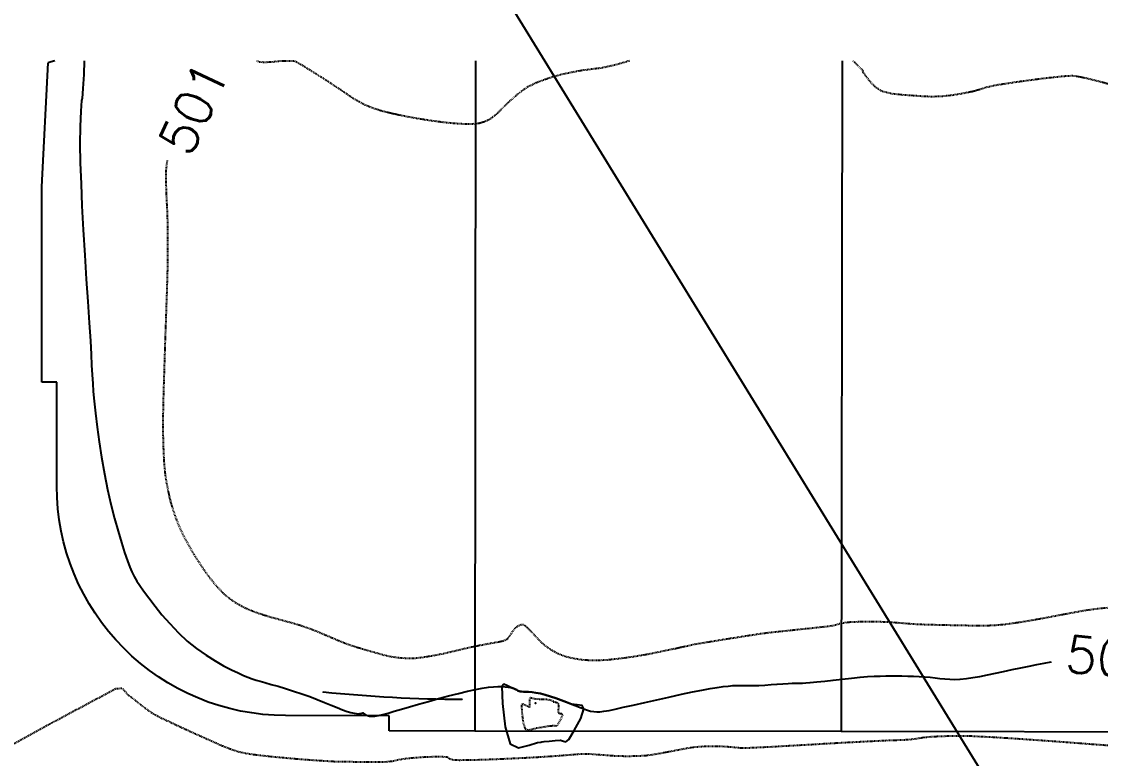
# Model space of a CAD drawing. Header units: inches. Extents: x 0 to 5400, y 0 to 3454.
# Drawn here: x 700.8 to 877.5, y 3100.1 to 3220.6 of the extents above; entities that cross this region are included whole.
import ezdxf
from ezdxf.enums import TextEntityAlignment as Align

# ---------------------------------------------------------------- set-up
doc = ezdxf.new("R2010")
doc.units = ezdxf.units.IN
doc.header["$MEASUREMENT"] = 0
doc.linetypes.add('HIDDEN2', pattern=[0.1875, 0.125, -0.0625])
doc.linetypes.add('LEADER_LINE', pattern=[2, 1, 1])
for name, color, linetype in [('6', 7, 'Continuous'), ('FINAL_DTM', 15, 'Continuous'), ('TOPO_CON', 9, 'HIDDEN2'), ('TOPO_ICON', 10, 'Continuous')]:
    doc.layers.add(name, color=color, linetype=linetype)
doc.styles.add('SIMPLEX', font='simplex')

msp = doc.modelspace()

# ---------------------------------------------------------------- linework, layer by layer
at = {"linetype": 'Continuous'}
msp.add_point((784.99, 3109.12), dxfattribs=at)
at = {"layer": '6', "color": 1, "linetype": 'Continuous', "flags": 128}
for points in [[(704.19, 3193.63), (705.18, 3213.9)], [(706.27, 3214.23), (705.72, 3214.06), (705.18, 3213.9)], [(775.21, 3214.23), (775.07, 3104.56)], [(835.21, 3214.23), (835.07, 3104.49)], [(704.14, 3161.66), (704.19, 3193.63)], [(706.64, 3161.65), (704.14, 3161.66)], [(706.62, 3144.65), (706.64, 3161.65)], [(761.07, 3107.08), (744.07, 3107.11)], [(761.07, 3104.58), (761.07, 3107.08)], [(775.07, 3104.56), (761.07, 3104.58)], [(835.07, 3104.49), (775.07, 3104.56)], [(895.07, 3104.41), (835.07, 3104.49)]]:
    msp.add_lwpolyline(points, dxfattribs=at)
for points in [[(744.07, 3107.11), (744.07, 3107.11, -0.414214), (706.62, 3144.65), (706.62, 3144.65)], [(773.02, 3109.71), (773.02, 3109.71, -0.025383), (750.22, 3110.94), (750.22, 3110.94)]]:
    msp.add_lwpolyline(points, format="xyb", dxfattribs=at)
at = {"layer": 'FINAL_DTM', "color": 3, "linetype": 'LEADER_LINE', "flags": 128}
msp.add_lwpolyline([(927.42, 2985.15), (750.32, 3273.17), (723.32, 3273.17)], dxfattribs=at)
at = {"layer": 'TOPO_CON', "color": 11, "linetype": 'HIDDEN2', "flags": 128}
for points in [[(800.39, 3214.23), (799.84, 3214.05), (799.28, 3213.88), (798.62, 3213.7), (798.62, 3213.7), (797.76, 3213.48), (796.81, 3213.26), (795.97, 3213.08), (795.97, 3213.08), (795.35, 3212.98), (794.84, 3212.93), (794.27, 3212.86), (794.27, 3212.86), (793.61, 3212.77), (792.88, 3212.68), (791.97, 3212.52), (791.97, 3212.52), (790.79, 3212.3), (789.44, 3212.02), (788.04, 3211.65), (788.04, 3211.65), (786.61, 3211.18), (785.13, 3210.62), (783.78, 3209.97), (783.78, 3209.97), (782.62, 3209.19), (781.58, 3208.32), (780.62, 3207.48), (780.62, 3207.48), (779.77, 3206.65), (779.01, 3205.84), (778.24, 3205.16), (778.24, 3205.16), (777.48, 3204.64), (776.7, 3204.26), (775.77, 3204), (775.77, 3204), (774.66, 3203.87), (773.39, 3203.87), (771.88, 3203.96), (771.88, 3203.96), (770.02, 3204.14), (767.92, 3204.42), (765.84, 3204.75), (765.84, 3204.75), (763.77, 3205.12), (761.71, 3205.55), (759.9, 3205.99), (759.9, 3205.99), (758.47, 3206.45), (757.29, 3206.92), (756.22, 3207.44), (756.22, 3207.44), (755.25, 3208), (754.38, 3208.6), (753.44, 3209.25), (753.44, 3209.25), (752.33, 3209.98), (751.15, 3210.75), (750.02, 3211.49), (750.02, 3211.49), (748.93, 3212.18), (747.88, 3212.82), (747.02, 3213.35), (747.02, 3213.35), (746.41, 3213.71), (745.98, 3213.94), (745.68, 3214.11), (745.68, 3214.11), (745.54, 3214.17), (745.47, 3214.18), (745.42, 3214.18), (745.42, 3214.18), (745.39, 3214.18), (745.38, 3214.17), (745.33, 3214.16), (745.33, 3214.16), (745.22, 3214.16), (745.08, 3214.16), (744.87, 3214.16), (744.87, 3214.16), (744.57, 3214.17), (744.21, 3214.17), (743.83, 3214.17), (743.83, 3214.17), (743.45, 3214.16), (743.05, 3214.15), (742.7, 3214.13), (742.7, 3214.13), (742.42, 3214.09), (742.19, 3214.06), (742.02, 3214.03), (742.02, 3214.03), (741.99, 3214.01), (741.98, 3214.01), (741.95, 3214), (741.95, 3214), (741.39, 3213.99), (740.62, 3213.97), (740, 3213.99), (740, 3213.99), (739.69, 3214.04), (739.54, 3214.13), (739.4, 3214.23), (739.4, 3214.23)], [(930.3, 3214.23), (928.58, 3213.97), (926.87, 3213.6), (925.43, 3213.24), (925.43, 3213.24), (924.61, 3212.9), (924.05, 3212.57), (922.99, 3212.26), (922.99, 3212.26), (920.74, 3211.94), (917.97, 3211.63), (915.94, 3211.41), (915.94, 3211.41), (915.75, 3211.39), (915.7, 3211.39), (915.51, 3211.38), (915.51, 3211.38), (911.81, 3211.1), (906.71, 3210.72), (902.47, 3210.34), (902.47, 3210.34), (900.22, 3209.95), (898.82, 3209.55), (897.21, 3209.27), (897.21, 3209.27), (895, 3209.12), (892.57, 3209.09), (890.03, 3209.14), (890.03, 3209.14), (887.32, 3209.25), (884.5, 3209.46), (881.82, 3209.78), (881.82, 3209.78), (879.26, 3210.31), (876.85, 3210.96), (874.82, 3211.44), (874.82, 3211.44), (873.68, 3211.68), (872.94, 3211.77), (871.39, 3211.67), (871.39, 3211.67), (868.13, 3211.32), (864.08, 3210.78), (860.74, 3210.28), (860.74, 3210.28), (858.88, 3209.88), (857.74, 3209.51), (856.52, 3209.18), (856.52, 3209.18), (854.91, 3208.86), (853.21, 3208.58), (851.57, 3208.4), (851.57, 3208.4), (850.07, 3208.35), (848.62, 3208.39), (847.08, 3208.51), (847.08, 3208.51), (845.26, 3208.63), (843.34, 3208.83), (841.73, 3209.23), (841.73, 3209.23), (840.57, 3210), (839.71, 3210.98), (839.09, 3211.78), (839.09, 3211.78), (838.76, 3212.23), (838.66, 3212.5), (838.6, 3212.69), (838.6, 3212.69), (838.54, 3212.78), (838.51, 3212.8), (838.42, 3212.87), (838.42, 3212.87), (838.03, 3213.24), (837.51, 3213.74), (836.98, 3214.23), (836.98, 3214.23)], [(724.7, 3197.94), (724.59, 3197.34), (724.52, 3196.74), (724.47, 3195.97), (724.47, 3195.97), (724.46, 3194.99), (724.49, 3193.85), (724.53, 3192.58), (724.53, 3192.58), (724.59, 3191.26), (724.67, 3189.81), (724.73, 3188), (724.73, 3188), (724.76, 3185.8), (724.77, 3183.23), (724.73, 3180.19), (724.73, 3180.19), (724.62, 3176.46), (724.48, 3172.24), (724.33, 3168.04), (724.33, 3168.04), (724.2, 3163.85), (724.07, 3159.66), (723.99, 3155.97), (723.99, 3155.97), (724, 3152.97), (724.07, 3150.48), (724.18, 3148.33), (724.18, 3148.33), (724.35, 3146.59), (724.57, 3145.2), (724.82, 3143.92), (724.82, 3143.92), (725.08, 3142.7), (725.38, 3141.58), (725.71, 3140.51), (725.71, 3140.51), (726.08, 3139.45), (726.47, 3138.44), (726.91, 3137.44), (726.91, 3137.44), (727.38, 3136.45), (727.9, 3135.47), (728.44, 3134.51), (728.44, 3134.51), (729, 3133.55), (729.6, 3132.61), (730.21, 3131.69), (730.21, 3131.69), (730.83, 3130.78), (731.46, 3129.89), (732.12, 3129.05), (732.12, 3129.05), (732.79, 3128.26), (733.49, 3127.51), (734.21, 3126.83), (734.21, 3126.83), (734.96, 3126.22), (735.74, 3125.69), (736.54, 3125.21), (736.54, 3125.21), (737.35, 3124.79), (738.18, 3124.42), (739.01, 3124.09), (739.01, 3124.09), (739.85, 3123.79), (740.69, 3123.52), (741.52, 3123.27), (741.52, 3123.27), (742.35, 3123.04), (743.17, 3122.82), (743.97, 3122.6), (743.97, 3122.6), (744.76, 3122.39), (745.53, 3122.17), (746.31, 3121.94), (746.31, 3121.94), (747.09, 3121.68), (747.89, 3121.41), (748.71, 3121.1), (748.71, 3121.1), (749.56, 3120.75), (750.43, 3120.38), (751.3, 3120.01), (751.3, 3120.01), (752.16, 3119.64), (753.02, 3119.28), (753.85, 3118.95), (753.85, 3118.95), (754.63, 3118.67), (755.39, 3118.42), (756.16, 3118.18), (756.16, 3118.18), (756.93, 3117.95), (757.71, 3117.72), (758.55, 3117.5), (758.55, 3117.5), (759.44, 3117.23), (760.4, 3116.96), (761.44, 3116.75), (761.44, 3116.75), (762.59, 3116.59), (763.82, 3116.5), (765.15, 3116.5), (765.15, 3116.5), (766.62, 3116.66), (768.18, 3116.92), (769.72, 3117.22), (769.72, 3117.22), (771.26, 3117.56), (772.78, 3117.93), (774.17, 3118.26), (774.17, 3118.26), (775.41, 3118.52), (776.52, 3118.73), (777.49, 3118.91), (777.49, 3118.91), (778.31, 3119.05), (778.98, 3119.17), (779.53, 3119.29), (779.53, 3119.29), (779.94, 3119.42), (780.23, 3119.56), (780.47, 3119.73), (780.47, 3119.73), (780.68, 3119.95), (780.84, 3120.21), (781.04, 3120.5), (781.04, 3120.5), (781.29, 3120.88), (781.58, 3121.29), (781.9, 3121.61), (781.9, 3121.61), (782.26, 3121.85), (782.64, 3122), (783.06, 3121.98), (783.06, 3121.98), (783.49, 3121.7), (783.95, 3121.24), (784.48, 3120.69), (784.48, 3120.69), (785.08, 3120.03), (785.75, 3119.29), (786.55, 3118.59), (786.55, 3118.59), (787.49, 3117.94), (788.55, 3117.33), (789.8, 3116.83), (789.8, 3116.83), (791.25, 3116.47), (792.89, 3116.23), (794.71, 3116.14), (794.71, 3116.14), (796.79, 3116.24), (799.04, 3116.49), (801.2, 3116.79), (801.2, 3116.79), (803.27, 3117.14), (805.26, 3117.55), (806.92, 3117.89), (806.92, 3117.89), (808.15, 3118.14), (809.05, 3118.34), (809.73, 3118.49), (809.73, 3118.49), (810.18, 3118.59), (810.42, 3118.65), (810.63, 3118.7), (810.63, 3118.7), (810.83, 3118.74), (811, 3118.77), (811.3, 3118.82), (811.3, 3118.82), (811.75, 3118.9), (812.32, 3118.99), (813.09, 3119.12), (813.09, 3119.12), (814.14, 3119.29), (815.39, 3119.49), (816.66, 3119.7), (816.66, 3119.7), (817.93, 3119.9), (819.21, 3120.11), (820.34, 3120.28), (820.34, 3120.28), (821.21, 3120.41), (821.91, 3120.52), (822.6, 3120.61), (822.6, 3120.61), (823.27, 3120.7), (823.93, 3120.77), (824.72, 3120.85), (824.72, 3120.85), (825.75, 3120.96), (826.91, 3121.08), (828.06, 3121.21), (828.06, 3121.21), (829.23, 3121.33), (830.4, 3121.45), (831.41, 3121.56), (831.41, 3121.56), (832.21, 3121.65), (832.84, 3121.72), (833.36, 3121.79), (833.36, 3121.79), (833.75, 3121.85), (834.02, 3121.91), (834.27, 3121.98), (834.27, 3121.98), (834.5, 3122.05), (834.7, 3122.13), (834.99, 3122.21), (834.99, 3122.21), (835.37, 3122.28), (835.84, 3122.35), (836.45, 3122.41), (836.45, 3122.41), (837.27, 3122.45), (838.24, 3122.49), (839.24, 3122.5), (839.24, 3122.5), (840.29, 3122.5), (841.37, 3122.48), (842.4, 3122.45), (842.4, 3122.45), (843.29, 3122.4), (844.12, 3122.33), (844.96, 3122.26), (844.96, 3122.26), (845.81, 3122.19), (846.67, 3122.12), (847.62, 3122.06), (847.62, 3122.06), (848.72, 3122.02), (849.91, 3121.99), (851.13, 3121.96), (851.13, 3121.96), (852.37, 3121.93), (853.63, 3121.91), (854.84, 3121.89), (854.84, 3121.89), (855.96, 3121.86), (857.02, 3121.83), (858.12, 3121.83), (858.12, 3121.83), (859.26, 3121.86), (860.43, 3121.92), (861.7, 3122.03), (861.7, 3122.03), (863.15, 3122.22), (864.7, 3122.46), (866.29, 3122.72), (866.29, 3122.72), (867.91, 3123.01), (869.56, 3123.32), (871.15, 3123.62), (871.15, 3123.62), (872.65, 3123.9), (874.08, 3124.17), (875.47, 3124.4), (875.47, 3124.4), (876.8, 3124.58), (878.09, 3124.72), (879.36, 3124.82), (879.36, 3124.82), (880.64, 3124.86), (881.9, 3124.85), (883.15, 3124.92), (883.15, 3124.92), (884.43, 3125.1), (885.7, 3125.36), (886.75, 3125.64), (886.75, 3125.64), (887.48, 3125.92), (887.99, 3126.23), (888.47, 3126.58), (888.47, 3126.58)], [(664.76, 3095.86), (665.96, 3095.52), (667.17, 3095.21), (668.23, 3094.96), (668.23, 3094.96), (668.98, 3094.77), (669.59, 3094.63), (670.43, 3094.54), (670.43, 3094.54), (671.52, 3094.49), (672.83, 3094.48), (674.69, 3094.47), (674.69, 3094.47), (676.54, 3093.82), (678.95, 3093.17), (683.92, 3094.42), (683.92, 3094.42), (694.12, 3099.52), (706.88, 3106.51), (716.26, 3111.51), (716.26, 3111.51), (717.29, 3111.59), (717.7, 3111.14), (718.16, 3110.6), (718.16, 3110.6), (718.94, 3110.03), (719.76, 3109.37), (720.38, 3108.86), (720.38, 3108.86), (720.55, 3108.73), (720.59, 3108.69), (720.76, 3108.57), (720.76, 3108.57), (721.25, 3108.21), (721.91, 3107.74), (722.63, 3107.28), (722.63, 3107.28), (723.33, 3106.91), (724.09, 3106.55), (725.05, 3106.11), (725.05, 3106.11), (726.33, 3105.5), (727.82, 3104.82), (729.23, 3104.17), (729.23, 3104.17), (730.58, 3103.57), (731.86, 3103), (732.82, 3102.57), (732.82, 3102.57), (733.14, 3102.42), (733.22, 3102.37), (733.55, 3102.24), (733.55, 3102.24), (734.35, 3101.92), (735.39, 3101.52), (736.51, 3101.17), (736.51, 3101.17), (737.59, 3100.94), (738.75, 3100.76), (740.19, 3100.59), (740.19, 3100.59), (742.07, 3100.38), (744.24, 3100.18), (746.38, 3099.99), (746.38, 3099.99), (748.57, 3099.83), (750.74, 3099.69), (752.33, 3099.59), (752.33, 3099.59), (752.67, 3099.58), (752.75, 3099.59), (753.09, 3099.6), (753.09, 3099.6), (755.16, 3099.56), (757.95, 3099.51), (760.31, 3099.53), (760.31, 3099.53), (761.65, 3099.67), (762.55, 3099.89), (763.55, 3100.07), (763.55, 3100.07), (764.9, 3100.2), (766.35, 3100.31), (767.67, 3100.37), (767.67, 3100.37), (768.82, 3100.4), (769.84, 3100.39), (770.57, 3100.34), (770.57, 3100.34), (770.77, 3100.26), (770.8, 3100.15), (770.95, 3100.05), (770.95, 3100.05), (771.21, 3099.96), (771.6, 3099.88), (772.48, 3099.83), (772.48, 3099.83), (774.1, 3099.85), (776.2, 3099.9), (778.44, 3099.98), (778.44, 3099.98), (780.83, 3100.09), (783.35, 3100.21), (785.58, 3100.33), (785.58, 3100.33), (787.35, 3100.45), (788.82, 3100.55), (790.05, 3100.65), (790.05, 3100.65), (790.99, 3100.72), (791.69, 3100.79), (792.3, 3100.83), (792.3, 3100.83), (792.83, 3100.85), (793.28, 3100.86), (793.78, 3100.85), (793.78, 3100.85), (794.36, 3100.81), (794.99, 3100.76), (795.77, 3100.7), (795.77, 3100.7), (796.75, 3100.63), (797.88, 3100.54), (799.1, 3100.49), (799.1, 3100.49), (800.4, 3100.48), (801.79, 3100.51), (803.17, 3100.59), (803.17, 3100.59), (804.51, 3100.78), (805.85, 3101.02), (807.17, 3101.27), (807.17, 3101.27), (808.46, 3101.52), (809.74, 3101.77), (810.99, 3101.96), (810.99, 3101.96), (812.23, 3102.06), (813.44, 3102.11), (814.55, 3102.12), (814.55, 3102.12), (815.54, 3102.09), (816.42, 3102.03), (817.15, 3101.97), (817.15, 3101.97), (817.66, 3101.92), (818.02, 3101.88), (818.37, 3101.85), (818.37, 3101.85), (818.7, 3101.83), (819.02, 3101.82), (819.5, 3101.83), (819.5, 3101.83), (820.16, 3101.85), (820.99, 3101.89), (822.1, 3101.94), (822.1, 3101.94), (823.52, 3102.01), (825.22, 3102.11), (827.2, 3102.22), (827.2, 3102.22), (829.58, 3102.35), (832.25, 3102.51), (834.84, 3102.66), (834.84, 3102.66), (837.35, 3102.79), (839.79, 3102.92), (841.83, 3103.02), (841.83, 3103.02), (843.3, 3103.08), (844.39, 3103.11), (845.28, 3103.14), (845.28, 3103.14), (845.95, 3103.18), (846.43, 3103.22), (847.03, 3103.29), (847.03, 3103.29), (847.79, 3103.41), (848.68, 3103.56), (849.97, 3103.67), (849.97, 3103.67), (851.71, 3103.75), (853.86, 3103.8), (856.54, 3103.76), (856.54, 3103.76), (859.93, 3103.59), (863.86, 3103.34), (867.93, 3103.06), (867.93, 3103.06), (872.17, 3102.75), (876.56, 3102.41), (880.67, 3102.11), (880.67, 3102.11), (884.65, 3101.86), (888.36, 3101.65), (890.95, 3101.5), (890.95, 3101.5), (891.04, 3101.5), (891.07, 3101.5), (891.11, 3101.49), (891.11, 3101.49)]]:
    msp.add_lwpolyline(points, dxfattribs=at)
msp.add_lwpolyline([(789.47, 3107.22), (789.32, 3107.37), (789.01, 3107.36), (788.78, 3107.48), (788.78, 3107.48), (788.77, 3107.94), (788.84, 3108.53), (788.81, 3108.99), (788.81, 3108.99), (788.55, 3109.2), (788.18, 3109.27), (787.92, 3109.32), (787.92, 3109.32), (787.92, 3109.36), (787.95, 3109.38), (787.94, 3109.41), (787.94, 3109.41), (787.72, 3109.5), (787.39, 3109.61), (786.99, 3109.7), (786.99, 3109.7), (786.45, 3109.74), (785.84, 3109.75), (785.33, 3109.77), (785.33, 3109.77), (784.99, 3109.81), (784.74, 3109.85), (784.53, 3109.89), (784.53, 3109.89), (784.33, 3109.95), (784.16, 3110.01), (784.05, 3109.9), (784.05, 3109.9), (784.02, 3109.49), (784.04, 3108.92), (784.04, 3108.5), (784.04, 3108.5), (783.98, 3108.45), (783.9, 3108.5), (783.83, 3108.55), (783.83, 3108.55), (783.77, 3108.58), (783.73, 3108.61), (783.66, 3108.65), (783.66, 3108.65), (783.57, 3108.69), (783.46, 3108.73), (783.32, 3108.77), (783.32, 3108.77), (783.1, 3108.89), (782.86, 3109.01), (782.72, 3108.85), (782.72, 3108.85), (782.77, 3107.71), (782.95, 3106.13), (783.28, 3104.98), (783.28, 3104.98), (783.79, 3104.71), (784.45, 3104.88), (785.13, 3105.08), (785.13, 3105.08), (785.86, 3105.18), (786.62, 3105.31), (787.25, 3105.41), (787.25, 3105.41), (787.66, 3105.45), (787.93, 3105.46), (788.16, 3105.47), (788.16, 3105.47), (788.33, 3105.43), (788.46, 3105.38), (788.62, 3105.51), (788.62, 3105.51), (788.93, 3106.01), (789.28, 3106.69), (789.47, 3107.22), (789.47, 3107.22)], close=True, dxfattribs=at)
at = {"layer": 'TOPO_ICON', "color": 12, "linetype": 'Continuous', "flags": 128}
msp.add_lwpolyline([(711.08, 3214.23), (711.06, 3211.98), (710.9, 3209.71), (710.76, 3208.09), (710.76, 3208.09), (710.73, 3207.94), (710.7, 3207.91), (710.67, 3207.75), (710.67, 3207.75), (710.57, 3206), (710.46, 3203.5), (710.41, 3200.66), (710.41, 3200.66), (710.46, 3197.56), (710.58, 3194.12), (710.74, 3190.49), (710.74, 3190.49), (710.95, 3186.56), (711.2, 3182.44), (711.45, 3178.52), (711.45, 3178.52), (711.69, 3174.83), (711.92, 3171.36), (712.11, 3168.39), (712.11, 3168.39), (712.23, 3166.16), (712.31, 3164.43), (712.4, 3162.84), (712.4, 3162.84), (712.49, 3161.41), (712.58, 3160.12), (712.72, 3158.56), (712.72, 3158.56), (712.94, 3156.56), (713.22, 3154.3), (713.56, 3151.91), (713.56, 3151.91), (713.96, 3149.36), (714.43, 3146.68), (714.93, 3144.11), (714.93, 3144.11), (715.48, 3141.68), (716.08, 3139.36), (716.65, 3137.26), (716.65, 3137.26), (717.2, 3135.42), (717.73, 3133.8), (718.21, 3132.44), (718.21, 3132.44), (718.58, 3131.4), (718.91, 3130.6), (719.28, 3129.84), (719.28, 3129.84), (719.71, 3129.1), (720.2, 3128.39), (720.84, 3127.5), (720.84, 3127.5), (721.69, 3126.34), (722.7, 3125), (723.83, 3123.61), (723.83, 3123.61), (725.11, 3122.16), (726.52, 3120.66), (727.97, 3119.29), (727.97, 3119.29), (729.49, 3118.08), (731.05, 3116.99), (732.53, 3116.04), (732.53, 3116.04), (733.91, 3115.25), (735.2, 3114.61), (736.33, 3114.07), (736.33, 3114.07), (737.2, 3113.67), (737.91, 3113.39), (738.59, 3113.13), (738.59, 3113.13), (739.26, 3112.91), (739.92, 3112.73), (740.71, 3112.5), (740.71, 3112.5), (741.72, 3112.21), (742.87, 3111.89), (744.08, 3111.52), (744.08, 3111.52), (745.38, 3111.11), (746.74, 3110.67), (748.04, 3110.21), (748.04, 3110.21), (749.28, 3109.74), (750.46, 3109.25), (751.55, 3108.81), (751.55, 3108.81), (752.53, 3108.41), (753.41, 3108.05), (754.16, 3107.77), (754.16, 3107.77), (754.79, 3107.58), (755.29, 3107.48), (755.71, 3107.42), (755.71, 3107.42), (756.03, 3107.4), (756.26, 3107.43), (756.44, 3107.46), (756.44, 3107.46), (756.57, 3107.47), (756.66, 3107.5), (756.72, 3107.51), (756.72, 3107.51), (756.75, 3107.52), (756.76, 3107.53), (756.78, 3107.53), (756.78, 3107.53), (756.79, 3107.53), (756.8, 3107.52), (756.82, 3107.51), (756.82, 3107.51), (756.86, 3107.48), (756.92, 3107.43), (757.01, 3107.37), (757.01, 3107.37), (757.13, 3107.28), (757.29, 3107.17), (757.52, 3107.09), (757.52, 3107.09), (757.82, 3107.03), (758.2, 3106.99), (758.69, 3107.02), (758.69, 3107.02), (759.29, 3107.12), (760.01, 3107.29), (760.87, 3107.51), (760.87, 3107.51), (761.89, 3107.8), (763.06, 3108.14), (764.37, 3108.53), (764.37, 3108.53), (765.87, 3108.96), (767.51, 3109.42), (769.15, 3109.87), (769.15, 3109.87), (770.78, 3110.31), (772.41, 3110.73), (773.89, 3111.08), (773.89, 3111.08), (775.16, 3111.36), (776.29, 3111.57), (777.29, 3111.73), (777.29, 3111.73), (778.14, 3111.82), (778.87, 3111.86), (779.5, 3111.87), (779.5, 3111.87), (780.07, 3111.83), (780.55, 3111.76), (780.96, 3111.68), (780.96, 3111.68), (781.3, 3111.59), (781.57, 3111.48), (781.79, 3111.38), (781.79, 3111.38), (781.95, 3111.29), (782.06, 3111.21), (782.19, 3111.14), (782.19, 3111.14), (782.33, 3111.09), (782.48, 3111.05), (782.7, 3111.02), (782.7, 3111.02), (783.02, 3111.01), (783.4, 3111.01), (783.88, 3110.99), (783.88, 3110.99), (784.44, 3110.93), (785.09, 3110.85), (785.81, 3110.71), (785.81, 3110.71), (786.61, 3110.5), (787.48, 3110.23), (788.36, 3109.94), (788.36, 3109.94), (789.23, 3109.63), (790.11, 3109.3), (790.93, 3108.98), (790.93, 3108.98), (791.66, 3108.69), (792.33, 3108.42), (792.95, 3108.19), (792.95, 3108.19), (793.52, 3108), (794.03, 3107.85), (794.55, 3107.75), (794.55, 3107.75), (795.04, 3107.71), (795.55, 3107.72), (796.21, 3107.8), (796.21, 3107.8), (797.06, 3107.95), (798.08, 3108.17), (799.36, 3108.46), (799.36, 3108.46), (801.01, 3108.83), (802.92, 3109.26), (804.88, 3109.7), (804.88, 3109.7), (806.87, 3110.14), (808.9, 3110.58), (810.73, 3110.97), (810.73, 3110.97), (812.27, 3111.28), (813.6, 3111.53), (814.76, 3111.72), (814.76, 3111.72), (815.74, 3111.86), (816.56, 3111.94), (817.31, 3112), (817.31, 3112), (818.01, 3112.02), (818.65, 3112.02), (819.32, 3112.01), (819.32, 3112.01), (820.04, 3112.01), (820.79, 3112.01), (821.61, 3112.03), (821.61, 3112.03), (822.57, 3112.08), (823.6, 3112.16), (824.58, 3112.23), (824.58, 3112.23), (825.5, 3112.3), (826.37, 3112.37), (827.1, 3112.42), (827.1, 3112.42), (827.58, 3112.43), (827.92, 3112.42), (828.31, 3112.42), (828.31, 3112.42), (828.76, 3112.43), (829.26, 3112.44), (829.99, 3112.49), (829.99, 3112.49), (831.08, 3112.61), (832.4, 3112.75), (833.78, 3112.91), (833.78, 3112.91), (835.25, 3113.07), (836.78, 3113.24), (838.19, 3113.38), (838.19, 3113.38), (839.38, 3113.47), (840.46, 3113.53), (841.46, 3113.57), (841.46, 3113.57), (842.39, 3113.59), (843.24, 3113.59), (844.11, 3113.58), (844.11, 3113.58), (845.03, 3113.58), (845.97, 3113.56), (846.91, 3113.54), (846.91, 3113.54), (847.83, 3113.5), (848.75, 3113.45), (849.64, 3113.38), (849.64, 3113.38), (850.45, 3113.29), (851.23, 3113.19), (852.03, 3113.11), (852.03, 3113.11), (852.84, 3113.06), (853.66, 3113.03), (854.57, 3113.06), (854.57, 3113.06), (855.57, 3113.16), (856.65, 3113.33), (857.8, 3113.52), (857.8, 3113.52), (859.04, 3113.76), (860.34, 3114.04), (861.68, 3114.33), (861.68, 3114.33), (863.08, 3114.62), (864.51, 3114.92), (865.87, 3115.2), (865.87, 3115.2), (867.12, 3115.45), (868.29, 3115.69), (869.47, 3115.92), (869.47, 3115.92)], dxfattribs=at)
msp.add_lwpolyline([(792.95, 3108.19), (792.63, 3108.76), (791.81, 3108.86), (790.93, 3108.98), (790.93, 3108.98), (790.11, 3109.3), (789.23, 3109.63), (788.36, 3109.94), (788.36, 3109.94), (787.48, 3110.23), (786.61, 3110.5), (785.81, 3110.71), (785.81, 3110.71), (785.09, 3110.85), (784.44, 3110.93), (783.88, 3110.99), (783.88, 3110.99), (783.4, 3111.01), (783.02, 3111.01), (782.7, 3111.02), (782.7, 3111.02), (782.48, 3111.05), (782.33, 3111.09), (782.19, 3111.14), (782.19, 3111.14), (782.06, 3111.21), (781.95, 3111.29), (781.79, 3111.38), (781.79, 3111.38), (781.57, 3111.48), (781.3, 3111.59), (780.96, 3111.68), (780.96, 3111.68), (780.43, 3111.97), (779.84, 3112.25), (779.5, 3111.87), (779.5, 3111.87), (779.63, 3109.09), (780.07, 3105.25), (780.86, 3102.48), (780.86, 3102.48), (782.25, 3101.85), (783.99, 3102.28), (785.35, 3102.71), (785.35, 3102.71), (785.88, 3102.76), (786.06, 3102.82), (786.41, 3102.87), (786.41, 3102.87), (787.24, 3102.94), (788.24, 3103), (789.1, 3103.06), (789.1, 3103.06), (789.62, 3102.93), (789.98, 3102.78), (790.46, 3103.17), (790.46, 3103.17), (791.37, 3104.64), (792.42, 3106.65), (792.95, 3108.19), (792.95, 3108.19)], close=True, dxfattribs=at)

# ---------------------------------------------------------------- texts
at = {"layer": 'TOPO_CON', "color": 11, "linetype": 'Continuous', "style": 'SIMPLEX'}
msp.add_text('501', height=6, rotation=64.9251, dxfattribs=at).set_placement((729.02, 3206.53), align=Align.MIDDLE_CENTER)
at = {"layer": 'TOPO_ICON', "color": 12, "linetype": 'Continuous', "style": 'SIMPLEX'}
msp.add_text('500', height=6, rotation=354.7917, dxfattribs=at).set_placement((879.56, 3116.56), align=Align.MIDDLE_CENTER)

doc.saveas('drawing.dxf')
